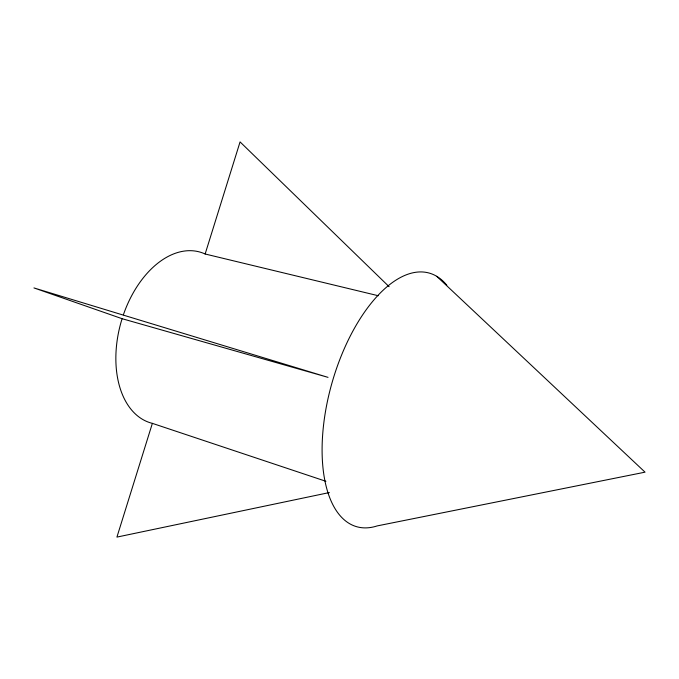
<?xml version="1.0" encoding="UTF-8"?>
<svg xmlns="http://www.w3.org/2000/svg" width="679" height="679" viewBox="0 0 679 679"><rect width="100%" height="100%" fill="white"/><g stroke="black" fill="none" stroke-linecap="round" stroke-linejoin="round"><path stroke-width="1.02" d="M122.093 318.697L328.033 377.363L33.95 287.93L122.093 318.697A88.898 56.569 -74 0 0 152.368 423.357L116.924 537.097L329.349 492.564M123.374 314.81A88.898 56.569 -74 0 1 205.143 253.997L240.069 141.903L389.092 286.682M205.143 253.997L378.271 295.73M152.368 423.357L325.928 481.292M436.724 276.311L645.05 472.168L377.168 525.911A131.904 63.342 -74 0 1 332.311 381.793A131.904 63.342 -74 0 1 446.816 285.222"/></g></svg>
